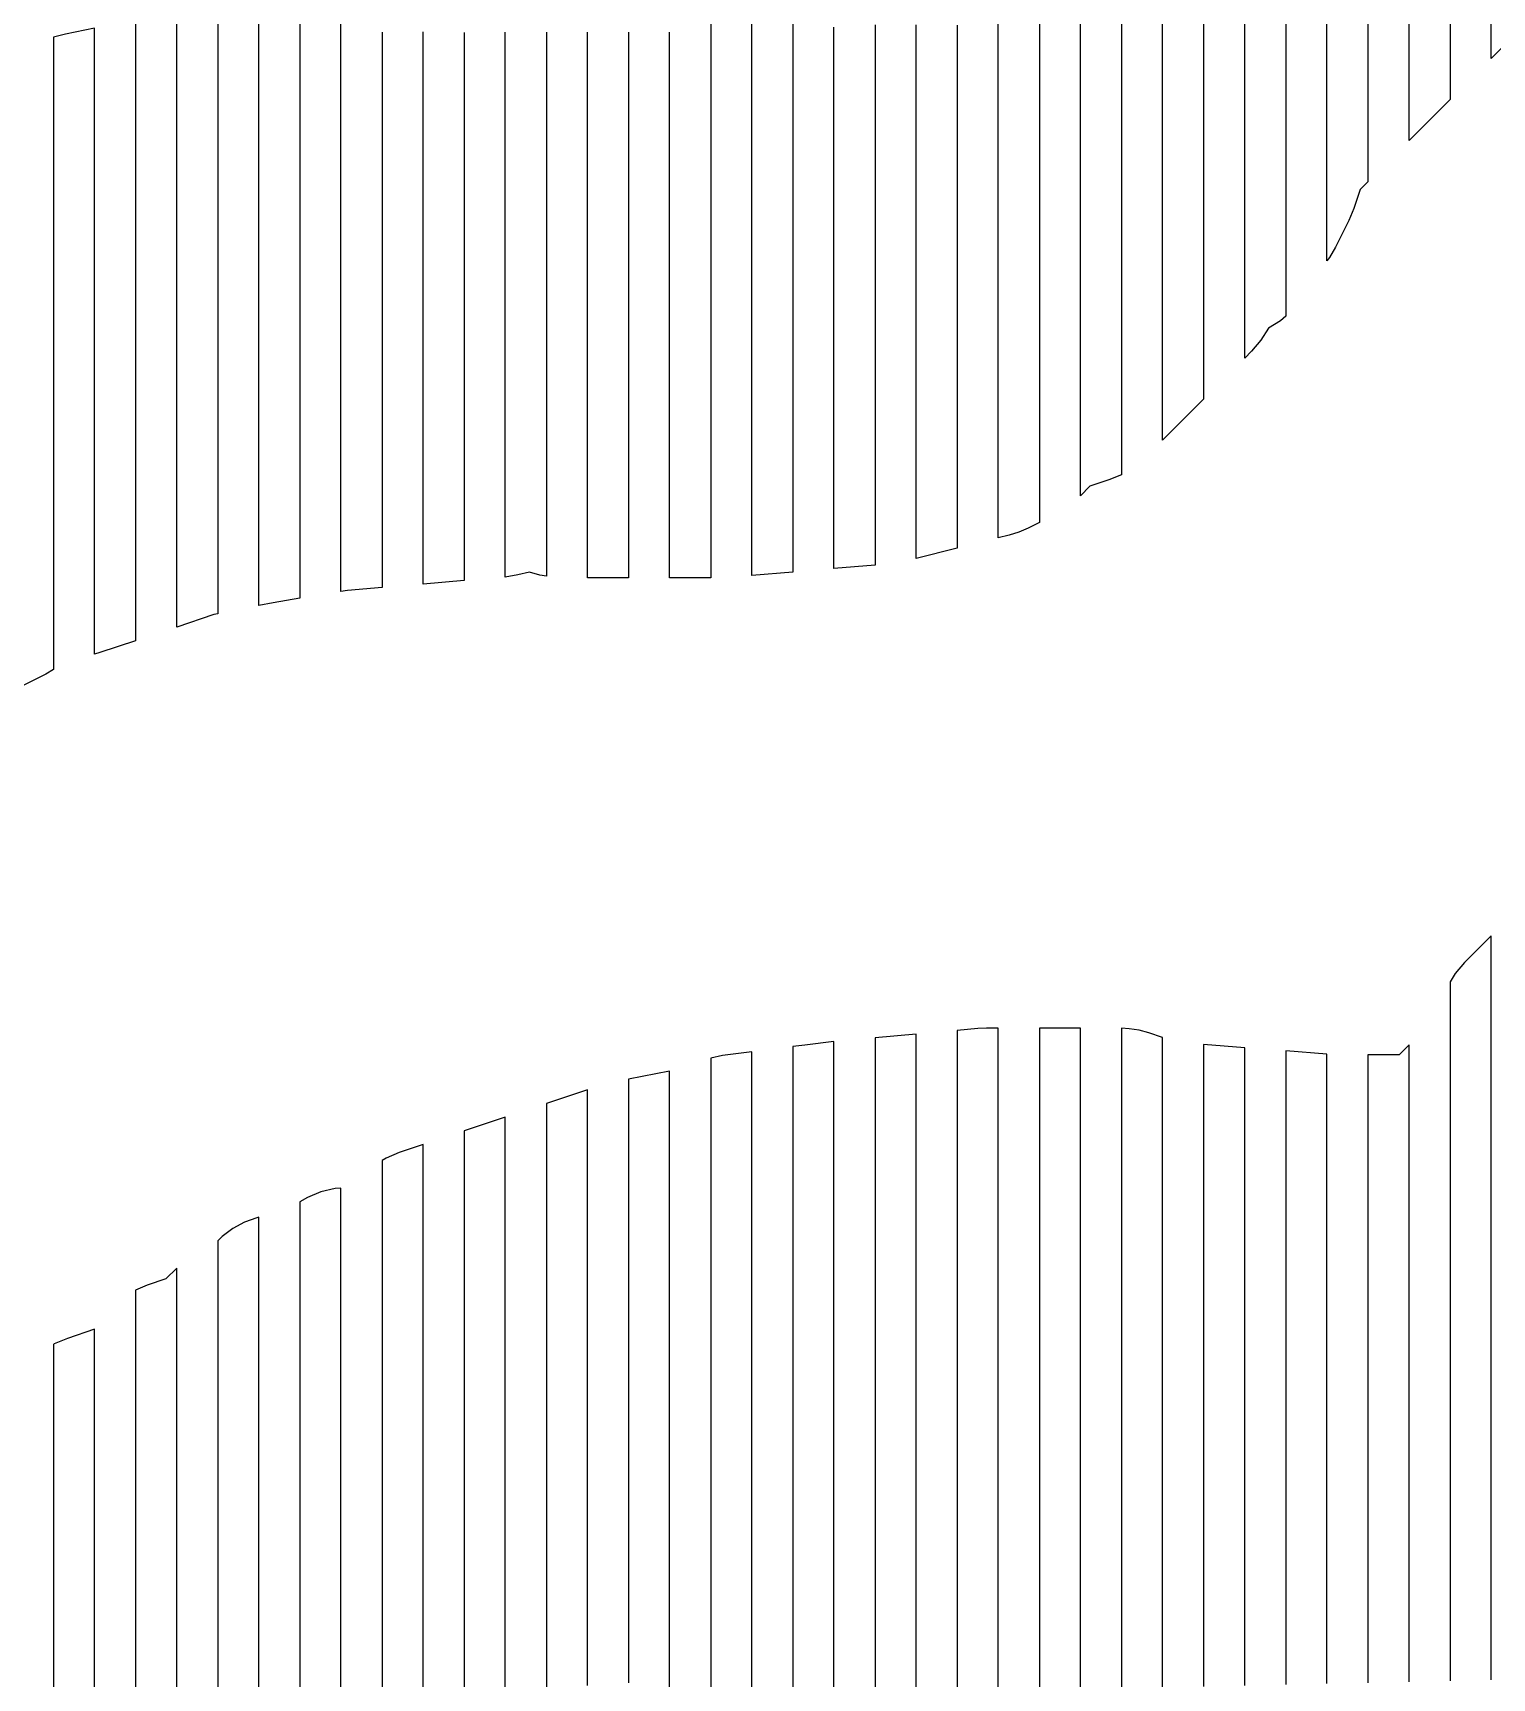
# Model space of a CAD drawing. Header units: metres. Extents: x -6 to 1890, y -8 to 898.
# Drawn here: x 147.6 to 289.7, y 363.3 to 523.5 of the extents above; entities that cross this region are included whole.
import ezdxf

# ---------------------------------------------------------------- set-up
doc = ezdxf.new("R2010")
doc.units = ezdxf.units.M
doc.layers.add('PASSADAS_COMPLETAS', color=1, linetype='CONTINUOUS')
doc.layers.add('PECAS_2D', color=3, linetype='CONTINUOUS')

msp = doc.modelspace()

# ---------------------------------------------------------------- linework, layer by layer
at = {"layer": 'PASSADAS_COMPLETAS'}
for points in [[(277.578, 563.72), (277.578, 523.34), (277.578, 522.038), (277.578, 520.735), (277.578, 519.432), (277.578, 518.13), (277.578, 516.827), (277.578, 515.525), (277.578, 509.012), (276.815, 508.249), (276.202, 506.409), (275.708, 505.217), (274.416, 502.632), (273.832, 501.63), (273.578, 501.3), (273.578, 510.37), (273.578, 511.666), (273.578, 512.962), (273.578, 514.257), (273.578, 515.553), (273.578, 516.849), (273.578, 518.145), (273.578, 519.441), (273.578, 560.906)], [(269.578, 559.035), (269.578, 513.953), (269.578, 512.665), (269.578, 511.377), (269.578, 510.089), (269.578, 508.8), (269.578, 507.512), (269.578, 506.224), (269.578, 504.936), (269.578, 503.648), (269.578, 495.92), (269.052, 495.471), (267.888, 494.749), (267.154, 493.568), (266.248, 492.511), (265.578, 491.842), (265.578, 498.309), (265.578, 499.602), (265.578, 500.896), (265.578, 502.189), (265.578, 503.483), (265.578, 504.776), (265.578, 506.07), (265.578, 507.363), (265.578, 555.221)], [(261.578, 553.677), (261.578, 503.332), (261.578, 502.041), (261.578, 500.75), (261.578, 499.46), (261.578, 498.169), (261.578, 496.878), (261.578, 495.587), (261.578, 494.296), (261.578, 487.842), (257.578, 483.842), (257.578, 490.296), (257.578, 491.587), (257.578, 492.878), (257.578, 494.169), (257.578, 495.46), (257.578, 496.75), (257.578, 498.041), (257.578, 549.677)], [(253.578, 544.836), (253.578, 493.359), (253.578, 492.072), (253.578, 490.785), (253.578, 489.498), (253.578, 488.211), (253.578, 486.924), (253.578, 480.49), (252.35, 479.972), (250.51, 479.359), (249.578, 478.427), (249.578, 483.57), (249.578, 484.856), (249.578, 486.142), (249.578, 487.427), (249.578, 488.713), (249.578, 489.999), (249.578, 540.145)], [(245.578, 535.131), (245.578, 487.439), (245.578, 486.15), (245.578, 484.861), (245.578, 483.572), (245.578, 482.283), (245.578, 480.994), (245.578, 475.838), (244.494, 475.296), (243.581, 474.9), (242.631, 474.607), (241.578, 474.343), (241.578, 478.214), (241.578, 479.504), (241.578, 480.794), (241.578, 482.084), (241.578, 483.374), (241.578, 484.664), (241.578, 485.955), (241.578, 529.82)], [(173.578, 527.37), (173.578, 522.247), (173.578, 520.966), (173.578, 518.404), (173.578, 517.124), (173.578, 515.843), (173.578, 514.562), (173.578, 513.281), (173.578, 512), (173.578, 510.72), (173.578, 478.7), (173.578, 477.42), (173.578, 476.139), (173.578, 474.858), (173.578, 473.577), (173.578, 468.454), (170.971, 468.02), (169.578, 467.741), (169.578, 471.594), (169.578, 472.879), (169.578, 474.163), (169.578, 475.448), (169.578, 476.732), (169.578, 478.016), (169.578, 479.301), (169.578, 508.843), (169.578, 510.127), (169.578, 511.411), (169.578, 512.696), (169.578, 513.98), (169.578, 515.265), (169.578, 516.549), (169.578, 517.833), (169.578, 519.118), (169.578, 520.402), (169.578, 521.687), (169.578, 526.824)], [(181.578, 523.573), (181.578, 522.286), (181.578, 519.712), (181.578, 518.424), (181.578, 517.137), (181.578, 515.85), (181.578, 514.562), (181.578, 513.275), (181.578, 511.988), (181.578, 510.701), (181.578, 481.093), (181.578, 479.806), (181.578, 478.518), (181.578, 477.231), (181.578, 475.944), (181.578, 474.656), (181.578, 469.507), (178.214, 469.227), (177.578, 469.121), (177.578, 473.008), (177.578, 474.304), (177.578, 475.6), (177.578, 476.896), (177.578, 478.192), (177.578, 479.488), (177.578, 480.784), (177.578, 510.589), (177.578, 511.885), (177.578, 513.181), (177.578, 514.477), (177.578, 515.772), (177.578, 517.068), (177.578, 518.364), (177.578, 519.66), (177.578, 520.956), (177.578, 522.252), (177.578, 527.435)], [(213.578, 526.966), (213.578, 521.829), (213.578, 520.545), (213.578, 517.976), (213.578, 516.692), (213.578, 515.408), (213.578, 514.123), (213.578, 512.839), (213.578, 511.555), (213.578, 510.27), (213.578, 480.731), (213.578, 479.447), (213.578, 478.163), (213.578, 476.879), (213.578, 475.594), (213.578, 474.31), (213.578, 470.457), (209.578, 470.457), (209.578, 474.342), (209.578, 475.637), (209.578, 476.932), (209.578, 478.227), (209.578, 479.522), (209.578, 480.817), (209.578, 511.896), (209.578, 513.191), (209.578, 514.486), (209.578, 515.781), (209.578, 517.076), (209.578, 518.371), (209.578, 519.666), (209.578, 522.255), (209.578, 523.55)], [(293.578, 525.024), (289.578, 521.012), (289.578, 527.435)], [(165.578, 526.253), (165.578, 521.095), (165.578, 519.806), (165.578, 517.227), (165.578, 515.938), (165.578, 514.648), (165.578, 513.359), (165.578, 512.07), (165.578, 510.78), (165.578, 509.491), (165.578, 477.256), (165.578, 475.967), (165.578, 474.677), (165.578, 473.388), (165.578, 472.099), (165.578, 466.941), (165.208, 466.867), (161.578, 465.657), (161.578, 470.865), (161.578, 472.167), (161.578, 473.469), (161.578, 474.771), (161.578, 476.073), (161.578, 508.622), (161.578, 509.924), (161.578, 511.226), (161.578, 512.528), (161.578, 513.83), (161.578, 515.132), (161.578, 516.434), (161.578, 519.038), (161.578, 520.34), (161.578, 525.548)], [(221.578, 526.143), (221.578, 522.296), (221.578, 521.014), (221.578, 517.167), (221.578, 515.885), (221.578, 514.603), (221.578, 513.321), (221.578, 512.039), (221.578, 510.757), (221.578, 481.267), (221.578, 479.984), (221.578, 478.702), (221.578, 477.42), (221.578, 476.138), (221.578, 471.009), (217.578, 470.676), (217.578, 475.836), (217.578, 477.126), (217.578, 478.415), (217.578, 479.705), (217.578, 480.995), (217.578, 483.575), (217.578, 510.664), (217.578, 511.954), (217.578, 513.243), (217.578, 514.533), (217.578, 515.823), (217.578, 517.113), (217.578, 518.403), (217.578, 520.983), (217.578, 522.273), (217.578, 526.143)], [(157.578, 524.748), (157.578, 519.605), (157.578, 518.32), (157.578, 515.749), (157.578, 514.463), (157.578, 513.177), (157.578, 511.892), (157.578, 510.606), (157.578, 509.32), (157.578, 508.035), (157.578, 506.749), (157.578, 475.894), (157.578, 474.609), (157.578, 473.323), (157.578, 472.037), (157.578, 470.752), (157.578, 469.466), (157.578, 464.324), (154.112, 463.168), (153.578, 463.022), (153.578, 468.207), (153.578, 469.503), (153.578, 470.799), (153.578, 472.096), (153.578, 473.392), (153.578, 474.688), (153.578, 507.096), (153.578, 508.392), (153.578, 509.689), (153.578, 510.985), (153.578, 512.281), (153.578, 513.578), (153.578, 514.874), (153.578, 517.466), (153.578, 518.763), (153.578, 523.948), (150.742, 523.381), (149.578, 523.067), (149.578, 517.938), (149.578, 516.656), (149.578, 514.091), (149.578, 512.809), (149.578, 511.527), (149.578, 510.245), (149.578, 508.962), (149.578, 507.68), (149.578, 506.398), (149.578, 505.116), (149.578, 473.06), (149.578, 471.778), (149.578, 470.495), (149.578, 469.213), (149.578, 467.931), (149.578, 466.649), (149.578, 461.52), (148.841, 461.077), (146.255, 459.784)], [(229.578, 524.266), (229.578, 522.983), (229.578, 521.701), (229.578, 520.418), (229.578, 519.135), (229.578, 517.853), (229.578, 516.57), (229.578, 515.287), (229.578, 514.005), (229.578, 512.722), (229.578, 481.937), (229.578, 480.655), (229.578, 479.372), (229.578, 478.089), (229.578, 476.807), (229.578, 475.524), (229.578, 471.676), (225.578, 471.343), (225.578, 475.199), (225.578, 476.485), (225.578, 477.771), (225.578, 479.056), (225.578, 480.342), (225.578, 481.628), (225.578, 509.911), (225.578, 511.197), (225.578, 512.483), (225.578, 513.768), (225.578, 515.054), (225.578, 516.339), (225.578, 517.625), (225.578, 522.768), (225.578, 524.053)], [(237.578, 524.235), (237.578, 485.087), (237.578, 483.783), (237.578, 482.478), (237.578, 481.173), (237.578, 479.868), (237.578, 478.563), (237.578, 473.343), (233.578, 472.343), (233.578, 477.536), (233.578, 478.835), (233.578, 480.133), (233.578, 481.431), (233.578, 482.729), (233.578, 517.782), (233.578, 519.081), (233.578, 520.379), (233.578, 521.677), (233.578, 522.975), (233.578, 524.274)], [(285.578, 524.764), (285.578, 523.472), (285.578, 517.012), (281.578, 513.012), (281.578, 519.45), (281.578, 520.738), (281.578, 522.026), (281.578, 523.313), (281.578, 524.601)], [(189.578, 523.531), (189.578, 522.23), (189.578, 519.627), (189.578, 518.326), (189.578, 517.024), (189.578, 515.723), (189.578, 514.421), (189.578, 513.12), (189.578, 511.819), (189.578, 480.585), (189.578, 479.284), (189.578, 477.982), (189.578, 476.681), (189.578, 475.379), (189.578, 474.078), (189.578, 470.174), (185.578, 469.84), (185.578, 474.96), (185.578, 476.24), (185.578, 477.52), (185.578, 478.8), (185.578, 480.08), (185.578, 481.359), (185.578, 512.077), (185.578, 513.357), (185.578, 514.636), (185.578, 515.916), (185.578, 517.196), (185.578, 518.476), (185.578, 519.756), (185.578, 522.316), (185.578, 523.596)], [(197.578, 523.56), (197.578, 522.268), (197.578, 519.684), (197.578, 518.392), (197.578, 517.1), (197.578, 515.809), (197.578, 514.517), (197.578, 513.225), (197.578, 511.933), (197.578, 482.22), (197.578, 480.929), (197.578, 479.637), (197.578, 478.345), (197.578, 477.053), (197.578, 475.761), (197.578, 474.469), (197.578, 470.594), (196.951, 470.705), (195.934, 471.011), (194.805, 470.729), (193.578, 470.526), (193.578, 474.406), (193.578, 475.699), (193.578, 476.993), (193.578, 478.286), (193.578, 479.579), (193.578, 480.873), (193.578, 482.166), (193.578, 511.914), (193.578, 513.208), (193.578, 514.501), (193.578, 515.795), (193.578, 517.088), (193.578, 518.381), (193.578, 519.675), (193.578, 522.262), (193.578, 523.555)], [(205.578, 523.55), (205.578, 522.255), (205.578, 519.666), (205.578, 518.371), (205.578, 517.076), (205.578, 515.781), (205.578, 514.486), (205.578, 513.191), (205.578, 511.896), (205.578, 480.817), (205.578, 479.522), (205.578, 478.227), (205.578, 476.932), (205.578, 475.637), (205.578, 474.342), (205.578, 470.457), (201.578, 470.457), (201.578, 474.342), (201.578, 475.637), (201.578, 476.932), (201.578, 478.227), (201.578, 479.522), (201.578, 480.817), (201.578, 511.896), (201.578, 513.191), (201.578, 514.486), (201.578, 515.781), (201.578, 517.076), (201.578, 518.371), (201.578, 519.666), (201.578, 522.255), (201.578, 523.55)], [(289.578, 363.169), (289.578, 367.048), (289.578, 368.341), (289.578, 369.635), (289.578, 370.928), (289.578, 372.221), (289.578, 373.514), (289.578, 403.257), (289.578, 404.55), (289.578, 405.843), (289.578, 407.136), (289.578, 408.43), (289.578, 409.723), (289.578, 411.016), (289.578, 412.309), (289.578, 413.602), (289.578, 414.895), (289.578, 416.189), (289.578, 417.482), (289.578, 418.775), (289.578, 420.068), (289.578, 421.361), (289.578, 422.654), (289.578, 423.948), (289.578, 425.241), (289.578, 426.534), (289.578, 427.827), (289.578, 429.12), (289.578, 435.586), (286.986, 432.995), (286.074, 431.93), (285.578, 431.127), (285.578, 422.139), (285.578, 420.855), (285.578, 419.571), (285.578, 418.287), (285.578, 417.003), (285.578, 415.719), (285.578, 414.435), (285.578, 413.151), (285.578, 411.868), (285.578, 410.584), (285.578, 406.732), (285.578, 405.448), (285.578, 404.164), (285.578, 402.88), (285.578, 401.596), (285.578, 373.349), (285.578, 372.065), (285.578, 370.782), (285.578, 369.498), (285.578, 368.214), (285.578, 366.93), (285.578, 363.078)], [(233.578, 361.896), (233.578, 365.744), (233.578, 367.027), (233.578, 368.309), (233.578, 369.592), (233.578, 370.874), (233.578, 372.157), (233.578, 373.44), (233.578, 402.94), (233.578, 404.222), (233.578, 405.505), (233.578, 406.788), (233.578, 408.07), (233.578, 409.353), (233.578, 410.635), (233.578, 411.918), (233.578, 413.201), (233.578, 414.483), (233.578, 415.766), (233.578, 417.049), (233.578, 418.331), (233.578, 419.614), (233.578, 420.896), (233.578, 426.027), (229.578, 425.663), (229.578, 420.509), (229.578, 419.221), (229.578, 417.932), (229.578, 416.644), (229.578, 415.355), (229.578, 414.067), (229.578, 412.778), (229.578, 411.489), (229.578, 410.201), (229.578, 408.912), (229.578, 407.624), (229.578, 406.335), (229.578, 405.047), (229.578, 403.758), (229.578, 402.47), (229.578, 371.545), (229.578, 370.257), (229.578, 368.968), (229.578, 367.68), (229.578, 366.391), (229.578, 361.237)], [(241.578, 362.078), (241.578, 367.241), (241.578, 368.531), (241.578, 369.822), (241.578, 371.113), (241.578, 372.403), (241.578, 373.694), (241.578, 404.67), (241.578, 405.961), (241.578, 407.252), (241.578, 408.542), (241.578, 409.833), (241.578, 411.124), (241.578, 412.414), (241.578, 413.705), (241.578, 414.996), (241.578, 416.286), (241.578, 417.577), (241.578, 418.868), (241.578, 420.158), (241.578, 421.449), (241.578, 426.612), (240.424, 426.612), (239.6, 426.574), (237.578, 426.391), (237.578, 421.238), (237.578, 419.95), (237.578, 418.662), (237.578, 417.374), (237.578, 416.086), (237.578, 414.798), (237.578, 413.51), (237.578, 412.222), (237.578, 410.934), (237.578, 409.646), (237.578, 408.358), (237.578, 407.069), (237.578, 405.781), (237.578, 404.493), (237.578, 373.58), (237.578, 372.292), (237.578, 371.003), (237.578, 369.715), (237.578, 368.427), (237.578, 367.139), (237.578, 361.987)], [(249.578, 362.26), (249.578, 367.408), (249.578, 368.695), (249.578, 369.982), (249.578, 371.269), (249.578, 372.556), (249.578, 404.732), (249.578, 406.019), (249.578, 408.593), (249.578, 409.88), (249.578, 411.167), (249.578, 412.454), (249.578, 413.741), (249.578, 415.028), (249.578, 416.315), (249.578, 417.602), (249.578, 418.889), (249.578, 420.177), (249.578, 421.464), (249.578, 426.612), (245.578, 426.612), (245.578, 421.456), (245.578, 420.167), (245.578, 418.879), (245.578, 417.59), (245.578, 416.301), (245.578, 415.012), (245.578, 413.723), (245.578, 412.434), (245.578, 411.145), (245.578, 409.857), (245.578, 408.568), (245.578, 407.279), (245.578, 405.99), (245.578, 404.701), (245.578, 373.769), (245.578, 372.48), (245.578, 371.191), (245.578, 369.902), (245.578, 368.613), (245.578, 367.324), (245.578, 362.169)], [(257.578, 362.442), (257.578, 367.605), (257.578, 368.896), (257.578, 370.187), (257.578, 371.478), (257.578, 372.769), (257.578, 405.041), (257.578, 406.331), (257.578, 407.622), (257.578, 408.913), (257.578, 410.204), (257.578, 411.495), (257.578, 412.786), (257.578, 414.077), (257.578, 415.368), (257.578, 416.659), (257.578, 417.949), (257.578, 419.24), (257.578, 420.531), (257.578, 425.695), (256.228, 426.145), (255.288, 426.403), (254.323, 426.56), (253.578, 426.599), (253.578, 421.46), (253.578, 420.175), (253.578, 418.89), (253.578, 417.605), (253.578, 416.32), (253.578, 415.035), (253.578, 413.75), (253.578, 412.465), (253.578, 411.18), (253.578, 409.895), (253.578, 408.61), (253.578, 406.04), (253.578, 404.755), (253.578, 372.63), (253.578, 371.345), (253.578, 370.06), (253.578, 368.775), (253.578, 367.491), (253.578, 362.351)], [(225.578, 360.471), (225.578, 364.361), (225.578, 365.658), (225.578, 366.954), (225.578, 368.251), (225.578, 369.547), (225.578, 370.844), (225.578, 372.14), (225.578, 403.258), (225.578, 404.555), (225.578, 405.851), (225.578, 407.148), (225.578, 408.444), (225.578, 409.741), (225.578, 411.037), (225.578, 412.334), (225.578, 413.63), (225.578, 414.927), (225.578, 416.224), (225.578, 417.52), (225.578, 418.817), (225.578, 420.113), (225.578, 425.3), (222.744, 424.957), (221.578, 424.811), (221.578, 419.584), (221.578, 418.277), (221.578, 416.971), (221.578, 415.664), (221.578, 414.357), (221.578, 413.05), (221.578, 411.743), (221.578, 410.437), (221.578, 409.13), (221.578, 407.823), (221.578, 406.516), (221.578, 405.209), (221.578, 403.903), (221.578, 402.596), (221.578, 371.233), (221.578, 369.926), (221.578, 368.619), (221.578, 367.312), (221.578, 366.005), (221.578, 364.699), (221.578, 359.471)], [(265.578, 362.623), (265.578, 366.503), (265.578, 367.797), (265.578, 369.09), (265.578, 370.383), (265.578, 371.677), (265.578, 372.97), (265.578, 404.01), (265.578, 405.304), (265.578, 406.597), (265.578, 407.89), (265.578, 409.184), (265.578, 410.477), (265.578, 411.77), (265.578, 413.064), (265.578, 414.357), (265.578, 415.65), (265.578, 416.944), (265.578, 418.237), (265.578, 419.53), (265.578, 420.824), (265.578, 424.704), (261.578, 425.011), (261.578, 421.106), (261.578, 419.805), (261.578, 418.503), (261.578, 417.202), (261.578, 415.9), (261.578, 414.598), (261.578, 413.297), (261.578, 411.995), (261.578, 410.693), (261.578, 409.392), (261.578, 408.09), (261.578, 406.788), (261.578, 405.487), (261.578, 404.185), (261.578, 372.946), (261.578, 371.644), (261.578, 370.342), (261.578, 369.041), (261.578, 367.739), (261.578, 366.437), (261.578, 362.532)], [(281.578, 362.987), (281.578, 366.863), (281.578, 368.155), (281.578, 369.447), (281.578, 370.739), (281.578, 372.031), (281.578, 373.323), (281.578, 401.746), (281.578, 403.038), (281.578, 404.33), (281.578, 405.622), (281.578, 406.914), (281.578, 408.205), (281.578, 409.497), (281.578, 410.789), (281.578, 412.081), (281.578, 414.665), (281.578, 415.957), (281.578, 417.249), (281.578, 418.541), (281.578, 419.833), (281.578, 425.001), (280.604, 424.026), (277.578, 424.026), (277.578, 418.824), (277.578, 416.223), (277.578, 414.922), (277.578, 413.621), (277.578, 412.321), (277.578, 411.02), (277.578, 409.719), (277.578, 408.419), (277.578, 407.118), (277.578, 405.817), (277.578, 404.517), (277.578, 403.216), (277.578, 373.301), (277.578, 372.001), (277.578, 370.7), (277.578, 369.399), (277.578, 368.099), (277.578, 366.798), (277.578, 362.896)], [(217.578, 358.471), (217.578, 363.635), (217.578, 364.926), (217.578, 366.217), (217.578, 367.508), (217.578, 368.799), (217.578, 402.365), (217.578, 403.656), (217.578, 404.947), (217.578, 406.238), (217.578, 407.529), (217.578, 408.82), (217.578, 410.111), (217.578, 411.402), (217.578, 412.693), (217.578, 413.984), (217.578, 415.275), (217.578, 416.566), (217.578, 417.857), (217.578, 424.311), (214.736, 423.956), (213.578, 423.694), (213.578, 418.477), (213.578, 417.172), (213.578, 415.868), (213.578, 414.564), (213.578, 413.26), (213.578, 411.955), (213.578, 410.651), (213.578, 409.347), (213.578, 408.042), (213.578, 406.738), (213.578, 405.434), (213.578, 404.13), (213.578, 402.825), (213.578, 401.521), (213.578, 400.217), (213.578, 367.61), (213.578, 366.306), (213.578, 365.002), (213.578, 363.698), (213.578, 362.393)], [(273.578, 362.805), (273.578, 366.717), (273.578, 368.021), (273.578, 369.325), (273.578, 370.629), (273.578, 371.932), (273.578, 373.236), (273.578, 403.226), (273.578, 404.53), (273.578, 405.834), (273.578, 407.138), (273.578, 408.442), (273.578, 409.745), (273.578, 411.049), (273.578, 412.353), (273.578, 413.657), (273.578, 414.961), (273.578, 416.265), (273.578, 417.569), (273.578, 418.873), (273.578, 420.177), (273.578, 424.088), (269.578, 424.396), (269.578, 419.256), (269.578, 417.971), (269.578, 416.686), (269.578, 415.401), (269.578, 414.116), (269.578, 412.831), (269.578, 411.546), (269.578, 410.261), (269.578, 408.976), (269.578, 407.691), (269.578, 406.405), (269.578, 405.12), (269.578, 403.835), (269.578, 372.995), (269.578, 371.71), (269.578, 370.424), (269.578, 369.139), (269.578, 367.854), (269.578, 366.569), (269.578, 362.714)], [(209.578, 362.393), (209.578, 363.698), (209.578, 365.003), (209.578, 366.309), (209.578, 398.939), (209.578, 400.244), (209.578, 401.549), (209.578, 402.854), (209.578, 404.16), (209.578, 405.465), (209.578, 406.77), (209.578, 408.075), (209.578, 409.38), (209.578, 410.686), (209.578, 411.991), (209.578, 413.296), (209.578, 414.601), (209.578, 415.906), (209.578, 417.212), (209.578, 422.432), (205.578, 421.632), (205.578, 416.409), (205.578, 415.104), (205.578, 413.798), (205.578, 412.492), (205.578, 411.186), (205.578, 409.881), (205.578, 408.575), (205.578, 407.269), (205.578, 405.963), (205.578, 404.658), (205.578, 403.352), (205.578, 402.046), (205.578, 400.74), (205.578, 399.435), (205.578, 398.129), (205.578, 365.485), (205.578, 364.179), (205.578, 362.874)], [(201.578, 362.625), (201.578, 396.132), (201.578, 397.421), (201.578, 398.71), (201.578, 399.998), (201.578, 401.287), (201.578, 402.576), (201.578, 403.865), (201.578, 405.153), (201.578, 406.442), (201.578, 407.731), (201.578, 409.02), (201.578, 410.308), (201.578, 411.597), (201.578, 412.886), (201.578, 414.175), (201.578, 415.463), (201.578, 420.618), (197.578, 419.285), (197.578, 414.069), (197.578, 412.766), (197.578, 411.462), (197.578, 410.158), (197.578, 408.854), (197.578, 407.55), (197.578, 406.246), (197.578, 404.942), (197.578, 403.638), (197.578, 402.334), (197.578, 401.031), (197.578, 399.727), (197.578, 398.423), (197.578, 397.119), (197.578, 395.815), (197.578, 361.914)], [(193.578, 359.426), (193.578, 394.542), (193.578, 395.842), (193.578, 397.143), (193.578, 398.443), (193.578, 399.744), (193.578, 401.044), (193.578, 402.345), (193.578, 403.645), (193.578, 404.946), (193.578, 406.247), (193.578, 407.547), (193.578, 408.848), (193.578, 410.148), (193.578, 411.449), (193.578, 412.749), (193.578, 417.952), (189.578, 416.618), (189.578, 411.485), (189.578, 410.202), (189.578, 408.919), (189.578, 407.636), (189.578, 406.352), (189.578, 405.069), (189.578, 403.786), (189.578, 402.503), (189.578, 401.22), (189.578, 399.936), (189.578, 398.653), (189.578, 397.37), (189.578, 396.087), (189.578, 394.803), (189.578, 393.52), (189.578, 392.237), (189.578, 357.59)], [(185.578, 354.89), (185.578, 389.585), (185.578, 390.87), (185.578, 392.155), (185.578, 393.44), (185.578, 394.725), (185.578, 396.01), (185.578, 397.295), (185.578, 398.58), (185.578, 399.865), (185.578, 401.15), (185.578, 402.435), (185.578, 403.72), (185.578, 405.005), (185.578, 406.29), (185.578, 407.575), (185.578, 408.86), (185.578, 410.145), (185.578, 415.285), (183.257, 414.511), (181.965, 413.967), (181.578, 413.728), (181.578, 408.54), (181.578, 407.243), (181.578, 405.947), (181.578, 404.65), (181.578, 403.353), (181.578, 402.056), (181.578, 400.759), (181.578, 399.462), (181.578, 398.166), (181.578, 396.869), (181.578, 395.572), (181.578, 394.275), (181.578, 392.978), (181.578, 391.681), (181.578, 390.385), (181.578, 389.088), (181.578, 352.776)], [(177.578, 348.173), (177.578, 386.662), (177.578, 387.945), (177.578, 389.228), (177.578, 390.511), (177.578, 391.794), (177.578, 393.077), (177.578, 394.36), (177.578, 396.926), (177.578, 398.209), (177.578, 399.492), (177.578, 400.775), (177.578, 402.058), (177.578, 403.341), (177.578, 404.624), (177.578, 405.907), (177.578, 411.039), (176.995, 410.994), (175.618, 410.672), (174.301, 410.136), (173.578, 409.7), (173.578, 404.561), (173.578, 403.276), (173.578, 401.991), (173.578, 400.706), (173.578, 399.421), (173.578, 398.136), (173.578, 396.852), (173.578, 395.567), (173.578, 394.282), (173.578, 391.712), (173.578, 390.427), (173.578, 389.143), (173.578, 387.858), (173.578, 386.573), (173.578, 385.288), (173.578, 345.458)], [(169.578, 341.69), (169.578, 382.116), (169.578, 383.42), (169.578, 384.725), (169.578, 386.029), (169.578, 387.333), (169.578, 388.637), (169.578, 389.941), (169.578, 392.549), (169.578, 393.853), (169.578, 395.157), (169.578, 396.461), (169.578, 397.765), (169.578, 399.07), (169.578, 400.374), (169.578, 401.678), (169.578, 408.198), (169.397, 408.16), (168.176, 407.711), (167.032, 407.093), (165.997, 406.327), (165.578, 405.915), (165.578, 400.703), (165.578, 399.4), (165.578, 398.097), (165.578, 396.794), (165.578, 395.491), (165.578, 394.188), (165.578, 392.885), (165.578, 391.582), (165.578, 390.279), (165.578, 388.977), (165.578, 387.674), (165.578, 386.371), (165.578, 385.068), (165.578, 383.765), (165.578, 382.462), (165.578, 381.159), (165.578, 379.856), (165.578, 378.553), (165.578, 335.556)], [(161.578, 330.945), (161.578, 376.129), (161.578, 377.42), (161.578, 378.711), (161.578, 380.002), (161.578, 381.293), (161.578, 382.584), (161.578, 383.875), (161.578, 385.166), (161.578, 386.457), (161.578, 387.748), (161.578, 389.039), (161.578, 390.33), (161.578, 391.621), (161.578, 392.912), (161.578, 394.202), (161.578, 395.493), (161.578, 396.784), (161.578, 398.075), (161.578, 403.239), (160.537, 402.198), (158.697, 401.585), (157.578, 401.117), (157.578, 395.922), (157.578, 394.623), (157.578, 393.324), (157.578, 392.025), (157.578, 390.726), (157.578, 389.427), (157.578, 388.128), (157.578, 386.829), (157.578, 385.53), (157.578, 384.231), (157.578, 382.933), (157.578, 381.634), (157.578, 380.335), (157.578, 379.036), (157.578, 377.737), (157.578, 376.438), (157.578, 375.139), (157.578, 373.84), (157.578, 323.183)], [(153.578, 315.521), (153.578, 370.037), (153.578, 371.335), (153.578, 372.633), (153.578, 373.931), (153.578, 375.229), (153.578, 376.527), (153.578, 377.825), (153.578, 379.123), (153.578, 380.421), (153.578, 381.719), (153.578, 383.017), (153.578, 384.315), (153.578, 385.613), (153.578, 386.911), (153.578, 388.209), (153.578, 389.507), (153.578, 390.805), (153.578, 392.103), (153.578, 397.295), (150.942, 396.415), (149.649, 395.87), (149.578, 395.826), (149.578, 389.326), (149.578, 388.026), (149.578, 386.726), (149.578, 385.426), (149.578, 384.126), (149.578, 382.826), (149.578, 381.526), (149.578, 380.226), (149.578, 378.926), (149.578, 377.627), (149.578, 376.327), (149.578, 375.027), (149.578, 373.727), (149.578, 372.427), (149.578, 371.127), (149.578, 369.827), (149.578, 368.527), (149.578, 367.227), (149.578, 365.927), (149.578, 308.729)]]:
    msp.add_lwpolyline(points, dxfattribs=at)
at = {"layer": 'PECAS_2D'}
for points in [[(277.578, 563.72), (277.578, 523.34), (277.578, 522.038), (277.578, 520.735), (277.578, 519.432), (277.578, 518.13), (277.578, 516.827), (277.578, 515.525), (277.578, 509.012), (276.815, 508.249), (276.202, 506.409), (275.708, 505.217), (274.416, 502.632), (273.832, 501.63), (273.578, 501.3), (273.578, 510.37), (273.578, 511.666), (273.578, 512.962), (273.578, 514.257), (273.578, 515.553), (273.578, 516.849), (273.578, 518.145), (273.578, 519.441), (273.578, 560.906)], [(269.578, 559.035), (269.578, 513.953), (269.578, 512.665), (269.578, 511.377), (269.578, 510.089), (269.578, 508.8), (269.578, 507.512), (269.578, 506.224), (269.578, 504.936), (269.578, 503.648), (269.578, 495.92), (269.052, 495.471), (267.888, 494.749), (267.154, 493.568), (266.248, 492.511), (265.578, 491.842), (265.578, 498.309), (265.578, 499.602), (265.578, 500.896), (265.578, 502.189), (265.578, 503.483), (265.578, 504.776), (265.578, 506.07), (265.578, 507.363), (265.578, 555.221)], [(261.578, 553.677), (261.578, 503.332), (261.578, 502.041), (261.578, 500.75), (261.578, 499.46), (261.578, 498.169), (261.578, 496.878), (261.578, 495.587), (261.578, 494.296), (261.578, 487.842), (257.578, 483.842), (257.578, 490.296), (257.578, 491.587), (257.578, 492.878), (257.578, 494.169), (257.578, 495.46), (257.578, 496.75), (257.578, 498.041), (257.578, 549.677)], [(253.578, 544.836), (253.578, 493.359), (253.578, 492.072), (253.578, 490.785), (253.578, 489.498), (253.578, 488.211), (253.578, 486.924), (253.578, 480.49), (252.35, 479.972), (250.51, 479.359), (249.578, 478.427), (249.578, 483.57), (249.578, 484.856), (249.578, 486.142), (249.578, 487.427), (249.578, 488.713), (249.578, 489.999), (249.578, 540.145)], [(245.578, 535.131), (245.578, 487.439), (245.578, 486.15), (245.578, 484.861), (245.578, 483.572), (245.578, 482.283), (245.578, 480.994), (245.578, 475.838), (244.494, 475.296), (243.581, 474.9), (242.631, 474.607), (241.578, 474.343), (241.578, 478.214), (241.578, 479.504), (241.578, 480.794), (241.578, 482.084), (241.578, 483.374), (241.578, 484.664), (241.578, 485.955), (241.578, 529.82)], [(173.578, 527.37), (173.578, 522.247), (173.578, 520.966), (173.578, 518.404), (173.578, 517.124), (173.578, 515.843), (173.578, 514.562), (173.578, 513.281), (173.578, 512), (173.578, 510.72), (173.578, 478.7), (173.578, 477.42), (173.578, 476.139), (173.578, 474.858), (173.578, 473.577), (173.578, 468.454), (170.971, 468.02), (169.578, 467.741), (169.578, 471.594), (169.578, 472.879), (169.578, 474.163), (169.578, 475.448), (169.578, 476.732), (169.578, 478.016), (169.578, 479.301), (169.578, 508.843), (169.578, 510.127), (169.578, 511.411), (169.578, 512.696), (169.578, 513.98), (169.578, 515.265), (169.578, 516.549), (169.578, 517.833), (169.578, 519.118), (169.578, 520.402), (169.578, 521.687), (169.578, 526.824)], [(181.578, 523.573), (181.578, 522.286), (181.578, 519.712), (181.578, 518.424), (181.578, 517.137), (181.578, 515.85), (181.578, 514.562), (181.578, 513.275), (181.578, 511.988), (181.578, 510.701), (181.578, 481.093), (181.578, 479.806), (181.578, 478.518), (181.578, 477.231), (181.578, 475.944), (181.578, 474.656), (181.578, 469.507), (178.214, 469.227), (177.578, 469.121), (177.578, 473.008), (177.578, 474.304), (177.578, 475.6), (177.578, 476.896), (177.578, 478.192), (177.578, 479.488), (177.578, 480.784), (177.578, 510.589), (177.578, 511.885), (177.578, 513.181), (177.578, 514.477), (177.578, 515.772), (177.578, 517.068), (177.578, 518.364), (177.578, 519.66), (177.578, 520.956), (177.578, 522.252), (177.578, 527.435)], [(213.578, 526.966), (213.578, 521.829), (213.578, 520.545), (213.578, 517.976), (213.578, 516.692), (213.578, 515.408), (213.578, 514.123), (213.578, 512.839), (213.578, 511.555), (213.578, 510.27), (213.578, 480.731), (213.578, 479.447), (213.578, 478.163), (213.578, 476.879), (213.578, 475.594), (213.578, 474.31), (213.578, 470.457), (209.578, 470.457), (209.578, 474.342), (209.578, 475.637), (209.578, 476.932), (209.578, 478.227), (209.578, 479.522), (209.578, 480.817), (209.578, 511.896), (209.578, 513.191), (209.578, 514.486), (209.578, 515.781), (209.578, 517.076), (209.578, 518.371), (209.578, 519.666), (209.578, 522.255), (209.578, 523.55)], [(293.578, 525.024), (289.578, 521.012), (289.578, 527.435)], [(165.578, 526.253), (165.578, 521.095), (165.578, 519.806), (165.578, 517.227), (165.578, 515.938), (165.578, 514.648), (165.578, 513.359), (165.578, 512.07), (165.578, 510.78), (165.578, 509.491), (165.578, 477.256), (165.578, 475.967), (165.578, 474.677), (165.578, 473.388), (165.578, 472.099), (165.578, 466.941), (165.208, 466.867), (161.578, 465.657), (161.578, 470.865), (161.578, 472.167), (161.578, 473.469), (161.578, 474.771), (161.578, 476.073), (161.578, 508.622), (161.578, 509.924), (161.578, 511.226), (161.578, 512.528), (161.578, 513.83), (161.578, 515.132), (161.578, 516.434), (161.578, 519.038), (161.578, 520.34), (161.578, 525.548)], [(221.578, 526.143), (221.578, 522.296), (221.578, 521.014), (221.578, 517.167), (221.578, 515.885), (221.578, 514.603), (221.578, 513.321), (221.578, 512.039), (221.578, 510.757), (221.578, 481.267), (221.578, 479.984), (221.578, 478.702), (221.578, 477.42), (221.578, 476.138), (221.578, 471.009), (217.578, 470.676), (217.578, 475.836), (217.578, 477.126), (217.578, 478.415), (217.578, 479.705), (217.578, 480.995), (217.578, 483.575), (217.578, 510.664), (217.578, 511.954), (217.578, 513.243), (217.578, 514.533), (217.578, 515.823), (217.578, 517.113), (217.578, 518.403), (217.578, 520.983), (217.578, 522.273), (217.578, 526.143)], [(157.578, 524.748), (157.578, 519.605), (157.578, 518.32), (157.578, 515.749), (157.578, 514.463), (157.578, 513.177), (157.578, 511.892), (157.578, 510.606), (157.578, 509.32), (157.578, 508.035), (157.578, 506.749), (157.578, 475.894), (157.578, 474.609), (157.578, 473.323), (157.578, 472.037), (157.578, 470.752), (157.578, 469.466), (157.578, 464.324), (154.112, 463.168), (153.578, 463.022), (153.578, 468.207), (153.578, 469.503), (153.578, 470.799), (153.578, 472.096), (153.578, 473.392), (153.578, 474.688), (153.578, 507.096), (153.578, 508.392), (153.578, 509.689), (153.578, 510.985), (153.578, 512.281), (153.578, 513.578), (153.578, 514.874), (153.578, 517.466), (153.578, 518.763), (153.578, 523.948), (150.742, 523.381), (149.578, 523.067), (149.578, 517.938), (149.578, 516.656), (149.578, 514.091), (149.578, 512.809), (149.578, 511.527), (149.578, 510.245), (149.578, 508.962), (149.578, 507.68), (149.578, 506.398), (149.578, 505.116), (149.578, 473.06), (149.578, 471.778), (149.578, 470.495), (149.578, 469.213), (149.578, 467.931), (149.578, 466.649), (149.578, 461.52), (148.841, 461.077), (146.255, 459.784)], [(229.578, 524.266), (229.578, 522.983), (229.578, 521.701), (229.578, 520.418), (229.578, 519.135), (229.578, 517.853), (229.578, 516.57), (229.578, 515.287), (229.578, 514.005), (229.578, 512.722), (229.578, 481.937), (229.578, 480.655), (229.578, 479.372), (229.578, 478.089), (229.578, 476.807), (229.578, 475.524), (229.578, 471.676), (225.578, 471.343), (225.578, 475.199), (225.578, 476.485), (225.578, 477.771), (225.578, 479.056), (225.578, 480.342), (225.578, 481.628), (225.578, 509.911), (225.578, 511.197), (225.578, 512.483), (225.578, 513.768), (225.578, 515.054), (225.578, 516.339), (225.578, 517.625), (225.578, 522.768), (225.578, 524.053)], [(237.578, 524.235), (237.578, 485.087), (237.578, 483.783), (237.578, 482.478), (237.578, 481.173), (237.578, 479.868), (237.578, 478.563), (237.578, 473.343), (233.578, 472.343), (233.578, 477.536), (233.578, 478.835), (233.578, 480.133), (233.578, 481.431), (233.578, 482.729), (233.578, 517.782), (233.578, 519.081), (233.578, 520.379), (233.578, 521.677), (233.578, 522.975), (233.578, 524.274)], [(285.578, 524.764), (285.578, 523.472), (285.578, 517.012), (281.578, 513.012), (281.578, 519.45), (281.578, 520.738), (281.578, 522.026), (281.578, 523.313), (281.578, 524.601)], [(189.578, 523.531), (189.578, 522.23), (189.578, 519.627), (189.578, 518.326), (189.578, 517.024), (189.578, 515.723), (189.578, 514.421), (189.578, 513.12), (189.578, 511.819), (189.578, 480.585), (189.578, 479.284), (189.578, 477.982), (189.578, 476.681), (189.578, 475.379), (189.578, 474.078), (189.578, 470.174), (185.578, 469.84), (185.578, 474.96), (185.578, 476.24), (185.578, 477.52), (185.578, 478.8), (185.578, 480.08), (185.578, 481.359), (185.578, 512.077), (185.578, 513.357), (185.578, 514.636), (185.578, 515.916), (185.578, 517.196), (185.578, 518.476), (185.578, 519.756), (185.578, 522.316), (185.578, 523.596)], [(197.578, 523.56), (197.578, 522.268), (197.578, 519.684), (197.578, 518.392), (197.578, 517.1), (197.578, 515.809), (197.578, 514.517), (197.578, 513.225), (197.578, 511.933), (197.578, 482.22), (197.578, 480.929), (197.578, 479.637), (197.578, 478.345), (197.578, 477.053), (197.578, 475.761), (197.578, 474.469), (197.578, 470.594), (196.951, 470.705), (195.934, 471.011), (194.805, 470.729), (193.578, 470.526), (193.578, 474.406), (193.578, 475.699), (193.578, 476.993), (193.578, 478.286), (193.578, 479.579), (193.578, 480.873), (193.578, 482.166), (193.578, 511.914), (193.578, 513.208), (193.578, 514.501), (193.578, 515.795), (193.578, 517.088), (193.578, 518.381), (193.578, 519.675), (193.578, 522.262), (193.578, 523.555)], [(205.578, 523.55), (205.578, 522.255), (205.578, 519.666), (205.578, 518.371), (205.578, 517.076), (205.578, 515.781), (205.578, 514.486), (205.578, 513.191), (205.578, 511.896), (205.578, 480.817), (205.578, 479.522), (205.578, 478.227), (205.578, 476.932), (205.578, 475.637), (205.578, 474.342), (205.578, 470.457), (201.578, 470.457), (201.578, 474.342), (201.578, 475.637), (201.578, 476.932), (201.578, 478.227), (201.578, 479.522), (201.578, 480.817), (201.578, 511.896), (201.578, 513.191), (201.578, 514.486), (201.578, 515.781), (201.578, 517.076), (201.578, 518.371), (201.578, 519.666), (201.578, 522.255), (201.578, 523.55)], [(289.578, 363.169), (289.578, 367.048), (289.578, 368.341), (289.578, 369.635), (289.578, 370.928), (289.578, 372.221), (289.578, 373.514), (289.578, 403.257), (289.578, 404.55), (289.578, 405.843), (289.578, 407.136), (289.578, 408.43), (289.578, 409.723), (289.578, 411.016), (289.578, 412.309), (289.578, 413.602), (289.578, 414.895), (289.578, 416.189), (289.578, 417.482), (289.578, 418.775), (289.578, 420.068), (289.578, 421.361), (289.578, 422.654), (289.578, 423.948), (289.578, 425.241), (289.578, 426.534), (289.578, 427.827), (289.578, 429.12), (289.578, 435.586), (286.986, 432.995), (286.074, 431.93), (285.578, 431.127), (285.578, 422.139), (285.578, 420.855), (285.578, 419.571), (285.578, 418.287), (285.578, 417.003), (285.578, 415.719), (285.578, 414.435), (285.578, 413.151), (285.578, 411.868), (285.578, 410.584), (285.578, 406.732), (285.578, 405.448), (285.578, 404.164), (285.578, 402.88), (285.578, 401.596), (285.578, 373.349), (285.578, 372.065), (285.578, 370.782), (285.578, 369.498), (285.578, 368.214), (285.578, 366.93), (285.578, 363.078)], [(233.578, 361.896), (233.578, 365.744), (233.578, 367.027), (233.578, 368.309), (233.578, 369.592), (233.578, 370.874), (233.578, 372.157), (233.578, 373.44), (233.578, 402.94), (233.578, 404.222), (233.578, 405.505), (233.578, 406.788), (233.578, 408.07), (233.578, 409.353), (233.578, 410.635), (233.578, 411.918), (233.578, 413.201), (233.578, 414.483), (233.578, 415.766), (233.578, 417.049), (233.578, 418.331), (233.578, 419.614), (233.578, 420.896), (233.578, 426.027), (229.578, 425.663), (229.578, 420.509), (229.578, 419.221), (229.578, 417.932), (229.578, 416.644), (229.578, 415.355), (229.578, 414.067), (229.578, 412.778), (229.578, 411.489), (229.578, 410.201), (229.578, 408.912), (229.578, 407.624), (229.578, 406.335), (229.578, 405.047), (229.578, 403.758), (229.578, 402.47), (229.578, 371.545), (229.578, 370.257), (229.578, 368.968), (229.578, 367.68), (229.578, 366.391), (229.578, 361.237)], [(241.578, 362.078), (241.578, 367.241), (241.578, 368.531), (241.578, 369.822), (241.578, 371.113), (241.578, 372.403), (241.578, 373.694), (241.578, 404.67), (241.578, 405.961), (241.578, 407.252), (241.578, 408.542), (241.578, 409.833), (241.578, 411.124), (241.578, 412.414), (241.578, 413.705), (241.578, 414.996), (241.578, 416.286), (241.578, 417.577), (241.578, 418.868), (241.578, 420.158), (241.578, 421.449), (241.578, 426.612), (240.424, 426.612), (239.6, 426.574), (237.578, 426.391), (237.578, 421.238), (237.578, 419.95), (237.578, 418.662), (237.578, 417.374), (237.578, 416.086), (237.578, 414.798), (237.578, 413.51), (237.578, 412.222), (237.578, 410.934), (237.578, 409.646), (237.578, 408.358), (237.578, 407.069), (237.578, 405.781), (237.578, 404.493), (237.578, 373.58), (237.578, 372.292), (237.578, 371.003), (237.578, 369.715), (237.578, 368.427), (237.578, 367.139), (237.578, 361.987)], [(249.578, 362.26), (249.578, 367.408), (249.578, 368.695), (249.578, 369.982), (249.578, 371.269), (249.578, 372.556), (249.578, 404.732), (249.578, 406.019), (249.578, 408.593), (249.578, 409.88), (249.578, 411.167), (249.578, 412.454), (249.578, 413.741), (249.578, 415.028), (249.578, 416.315), (249.578, 417.602), (249.578, 418.889), (249.578, 420.177), (249.578, 421.464), (249.578, 426.612), (245.578, 426.612), (245.578, 421.456), (245.578, 420.167), (245.578, 418.879), (245.578, 417.59), (245.578, 416.301), (245.578, 415.012), (245.578, 413.723), (245.578, 412.434), (245.578, 411.145), (245.578, 409.857), (245.578, 408.568), (245.578, 407.279), (245.578, 405.99), (245.578, 404.701), (245.578, 373.769), (245.578, 372.48), (245.578, 371.191), (245.578, 369.902), (245.578, 368.613), (245.578, 367.324), (245.578, 362.169)], [(257.578, 362.442), (257.578, 367.605), (257.578, 368.896), (257.578, 370.187), (257.578, 371.478), (257.578, 372.769), (257.578, 405.041), (257.578, 406.331), (257.578, 407.622), (257.578, 408.913), (257.578, 410.204), (257.578, 411.495), (257.578, 412.786), (257.578, 414.077), (257.578, 415.368), (257.578, 416.659), (257.578, 417.949), (257.578, 419.24), (257.578, 420.531), (257.578, 425.695), (256.228, 426.145), (255.288, 426.403), (254.323, 426.56), (253.578, 426.599), (253.578, 421.46), (253.578, 420.175), (253.578, 418.89), (253.578, 417.605), (253.578, 416.32), (253.578, 415.035), (253.578, 413.75), (253.578, 412.465), (253.578, 411.18), (253.578, 409.895), (253.578, 408.61), (253.578, 406.04), (253.578, 404.755), (253.578, 372.63), (253.578, 371.345), (253.578, 370.06), (253.578, 368.775), (253.578, 367.491), (253.578, 362.351)], [(225.578, 360.471), (225.578, 364.361), (225.578, 365.658), (225.578, 366.954), (225.578, 368.251), (225.578, 369.547), (225.578, 370.844), (225.578, 372.14), (225.578, 403.258), (225.578, 404.555), (225.578, 405.851), (225.578, 407.148), (225.578, 408.444), (225.578, 409.741), (225.578, 411.037), (225.578, 412.334), (225.578, 413.63), (225.578, 414.927), (225.578, 416.224), (225.578, 417.52), (225.578, 418.817), (225.578, 420.113), (225.578, 425.3), (222.744, 424.957), (221.578, 424.811), (221.578, 419.584), (221.578, 418.277), (221.578, 416.971), (221.578, 415.664), (221.578, 414.357), (221.578, 413.05), (221.578, 411.743), (221.578, 410.437), (221.578, 409.13), (221.578, 407.823), (221.578, 406.516), (221.578, 405.209), (221.578, 403.903), (221.578, 402.596), (221.578, 371.233), (221.578, 369.926), (221.578, 368.619), (221.578, 367.312), (221.578, 366.005), (221.578, 364.699), (221.578, 359.471)], [(265.578, 362.623), (265.578, 366.503), (265.578, 367.797), (265.578, 369.09), (265.578, 370.383), (265.578, 371.677), (265.578, 372.97), (265.578, 404.01), (265.578, 405.304), (265.578, 406.597), (265.578, 407.89), (265.578, 409.184), (265.578, 410.477), (265.578, 411.77), (265.578, 413.064), (265.578, 414.357), (265.578, 415.65), (265.578, 416.944), (265.578, 418.237), (265.578, 419.53), (265.578, 420.824), (265.578, 424.704), (261.578, 425.011), (261.578, 421.106), (261.578, 419.805), (261.578, 418.503), (261.578, 417.202), (261.578, 415.9), (261.578, 414.598), (261.578, 413.297), (261.578, 411.995), (261.578, 410.693), (261.578, 409.392), (261.578, 408.09), (261.578, 406.788), (261.578, 405.487), (261.578, 404.185), (261.578, 372.946), (261.578, 371.644), (261.578, 370.342), (261.578, 369.041), (261.578, 367.739), (261.578, 366.437), (261.578, 362.532)], [(281.578, 362.987), (281.578, 366.863), (281.578, 368.155), (281.578, 369.447), (281.578, 370.739), (281.578, 372.031), (281.578, 373.323), (281.578, 401.746), (281.578, 403.038), (281.578, 404.33), (281.578, 405.622), (281.578, 406.914), (281.578, 408.205), (281.578, 409.497), (281.578, 410.789), (281.578, 412.081), (281.578, 414.665), (281.578, 415.957), (281.578, 417.249), (281.578, 418.541), (281.578, 419.833), (281.578, 425.001), (280.604, 424.026), (277.578, 424.026), (277.578, 418.824), (277.578, 416.223), (277.578, 414.922), (277.578, 413.621), (277.578, 412.321), (277.578, 411.02), (277.578, 409.719), (277.578, 408.419), (277.578, 407.118), (277.578, 405.817), (277.578, 404.517), (277.578, 403.216), (277.578, 373.301), (277.578, 372.001), (277.578, 370.7), (277.578, 369.399), (277.578, 368.099), (277.578, 366.798), (277.578, 362.896)], [(217.578, 358.471), (217.578, 363.635), (217.578, 364.926), (217.578, 366.217), (217.578, 367.508), (217.578, 368.799), (217.578, 402.365), (217.578, 403.656), (217.578, 404.947), (217.578, 406.238), (217.578, 407.529), (217.578, 408.82), (217.578, 410.111), (217.578, 411.402), (217.578, 412.693), (217.578, 413.984), (217.578, 415.275), (217.578, 416.566), (217.578, 417.857), (217.578, 424.311), (214.736, 423.956), (213.578, 423.694), (213.578, 418.477), (213.578, 417.172), (213.578, 415.868), (213.578, 414.564), (213.578, 413.26), (213.578, 411.955), (213.578, 410.651), (213.578, 409.347), (213.578, 408.042), (213.578, 406.738), (213.578, 405.434), (213.578, 404.13), (213.578, 402.825), (213.578, 401.521), (213.578, 400.217), (213.578, 367.61), (213.578, 366.306), (213.578, 365.002), (213.578, 363.698), (213.578, 362.393)], [(273.578, 362.805), (273.578, 366.717), (273.578, 368.021), (273.578, 369.325), (273.578, 370.629), (273.578, 371.932), (273.578, 373.236), (273.578, 403.226), (273.578, 404.53), (273.578, 405.834), (273.578, 407.138), (273.578, 408.442), (273.578, 409.745), (273.578, 411.049), (273.578, 412.353), (273.578, 413.657), (273.578, 414.961), (273.578, 416.265), (273.578, 417.569), (273.578, 418.873), (273.578, 420.177), (273.578, 424.088), (269.578, 424.396), (269.578, 419.256), (269.578, 417.971), (269.578, 416.686), (269.578, 415.401), (269.578, 414.116), (269.578, 412.831), (269.578, 411.546), (269.578, 410.261), (269.578, 408.976), (269.578, 407.691), (269.578, 406.405), (269.578, 405.12), (269.578, 403.835), (269.578, 372.995), (269.578, 371.71), (269.578, 370.424), (269.578, 369.139), (269.578, 367.854), (269.578, 366.569), (269.578, 362.714)], [(209.578, 362.393), (209.578, 363.698), (209.578, 365.003), (209.578, 366.309), (209.578, 398.939), (209.578, 400.244), (209.578, 401.549), (209.578, 402.854), (209.578, 404.16), (209.578, 405.465), (209.578, 406.77), (209.578, 408.075), (209.578, 409.38), (209.578, 410.686), (209.578, 411.991), (209.578, 413.296), (209.578, 414.601), (209.578, 415.906), (209.578, 417.212), (209.578, 422.432), (205.578, 421.632), (205.578, 416.409), (205.578, 415.104), (205.578, 413.798), (205.578, 412.492), (205.578, 411.186), (205.578, 409.881), (205.578, 408.575), (205.578, 407.269), (205.578, 405.963), (205.578, 404.658), (205.578, 403.352), (205.578, 402.046), (205.578, 400.74), (205.578, 399.435), (205.578, 398.129), (205.578, 365.485), (205.578, 364.179), (205.578, 362.874)], [(201.578, 362.625), (201.578, 396.132), (201.578, 397.421), (201.578, 398.71), (201.578, 399.998), (201.578, 401.287), (201.578, 402.576), (201.578, 403.865), (201.578, 405.153), (201.578, 406.442), (201.578, 407.731), (201.578, 409.02), (201.578, 410.308), (201.578, 411.597), (201.578, 412.886), (201.578, 414.175), (201.578, 415.463), (201.578, 420.618), (197.578, 419.285), (197.578, 414.069), (197.578, 412.766), (197.578, 411.462), (197.578, 410.158), (197.578, 408.854), (197.578, 407.55), (197.578, 406.246), (197.578, 404.942), (197.578, 403.638), (197.578, 402.334), (197.578, 401.031), (197.578, 399.727), (197.578, 398.423), (197.578, 397.119), (197.578, 395.815), (197.578, 361.914)], [(193.578, 359.426), (193.578, 394.542), (193.578, 395.842), (193.578, 397.143), (193.578, 398.443), (193.578, 399.744), (193.578, 401.044), (193.578, 402.345), (193.578, 403.645), (193.578, 404.946), (193.578, 406.247), (193.578, 407.547), (193.578, 408.848), (193.578, 410.148), (193.578, 411.449), (193.578, 412.749), (193.578, 417.952), (189.578, 416.618), (189.578, 411.485), (189.578, 410.202), (189.578, 408.919), (189.578, 407.636), (189.578, 406.352), (189.578, 405.069), (189.578, 403.786), (189.578, 402.503), (189.578, 401.22), (189.578, 399.936), (189.578, 398.653), (189.578, 397.37), (189.578, 396.087), (189.578, 394.803), (189.578, 393.52), (189.578, 392.237), (189.578, 357.59)], [(185.578, 354.89), (185.578, 389.585), (185.578, 390.87), (185.578, 392.155), (185.578, 393.44), (185.578, 394.725), (185.578, 396.01), (185.578, 397.295), (185.578, 398.58), (185.578, 399.865), (185.578, 401.15), (185.578, 402.435), (185.578, 403.72), (185.578, 405.005), (185.578, 406.29), (185.578, 407.575), (185.578, 408.86), (185.578, 410.145), (185.578, 415.285), (183.257, 414.511), (181.965, 413.967), (181.578, 413.728), (181.578, 408.54), (181.578, 407.243), (181.578, 405.947), (181.578, 404.65), (181.578, 403.353), (181.578, 402.056), (181.578, 400.759), (181.578, 399.462), (181.578, 398.166), (181.578, 396.869), (181.578, 395.572), (181.578, 394.275), (181.578, 392.978), (181.578, 391.681), (181.578, 390.385), (181.578, 389.088), (181.578, 352.776)], [(177.578, 348.173), (177.578, 386.662), (177.578, 387.945), (177.578, 389.228), (177.578, 390.511), (177.578, 391.794), (177.578, 393.077), (177.578, 394.36), (177.578, 396.926), (177.578, 398.209), (177.578, 399.492), (177.578, 400.775), (177.578, 402.058), (177.578, 403.341), (177.578, 404.624), (177.578, 405.907), (177.578, 411.039), (176.995, 410.994), (175.618, 410.672), (174.301, 410.136), (173.578, 409.7), (173.578, 404.561), (173.578, 403.276), (173.578, 401.991), (173.578, 400.706), (173.578, 399.421), (173.578, 398.136), (173.578, 396.852), (173.578, 395.567), (173.578, 394.282), (173.578, 391.712), (173.578, 390.427), (173.578, 389.143), (173.578, 387.858), (173.578, 386.573), (173.578, 385.288), (173.578, 345.458)], [(169.578, 341.69), (169.578, 382.116), (169.578, 383.42), (169.578, 384.725), (169.578, 386.029), (169.578, 387.333), (169.578, 388.637), (169.578, 389.941), (169.578, 392.549), (169.578, 393.853), (169.578, 395.157), (169.578, 396.461), (169.578, 397.765), (169.578, 399.07), (169.578, 400.374), (169.578, 401.678), (169.578, 408.198), (169.397, 408.16), (168.176, 407.711), (167.032, 407.093), (165.997, 406.327), (165.578, 405.915), (165.578, 400.703), (165.578, 399.4), (165.578, 398.097), (165.578, 396.794), (165.578, 395.491), (165.578, 394.188), (165.578, 392.885), (165.578, 391.582), (165.578, 390.279), (165.578, 388.977), (165.578, 387.674), (165.578, 386.371), (165.578, 385.068), (165.578, 383.765), (165.578, 382.462), (165.578, 381.159), (165.578, 379.856), (165.578, 378.553), (165.578, 335.556)], [(161.578, 330.945), (161.578, 376.129), (161.578, 377.42), (161.578, 378.711), (161.578, 380.002), (161.578, 381.293), (161.578, 382.584), (161.578, 383.875), (161.578, 385.166), (161.578, 386.457), (161.578, 387.748), (161.578, 389.039), (161.578, 390.33), (161.578, 391.621), (161.578, 392.912), (161.578, 394.202), (161.578, 395.493), (161.578, 396.784), (161.578, 398.075), (161.578, 403.239), (160.537, 402.198), (158.697, 401.585), (157.578, 401.117), (157.578, 395.922), (157.578, 394.623), (157.578, 393.324), (157.578, 392.025), (157.578, 390.726), (157.578, 389.427), (157.578, 388.128), (157.578, 386.829), (157.578, 385.53), (157.578, 384.231), (157.578, 382.933), (157.578, 381.634), (157.578, 380.335), (157.578, 379.036), (157.578, 377.737), (157.578, 376.438), (157.578, 375.139), (157.578, 373.84), (157.578, 323.183)], [(153.578, 315.521), (153.578, 370.037), (153.578, 371.335), (153.578, 372.633), (153.578, 373.931), (153.578, 375.229), (153.578, 376.527), (153.578, 377.825), (153.578, 379.123), (153.578, 380.421), (153.578, 381.719), (153.578, 383.017), (153.578, 384.315), (153.578, 385.613), (153.578, 386.911), (153.578, 388.209), (153.578, 389.507), (153.578, 390.805), (153.578, 392.103), (153.578, 397.295), (150.942, 396.415), (149.649, 395.87), (149.578, 395.826), (149.578, 389.326), (149.578, 388.026), (149.578, 386.726), (149.578, 385.426), (149.578, 384.126), (149.578, 382.826), (149.578, 381.526), (149.578, 380.226), (149.578, 378.926), (149.578, 377.627), (149.578, 376.327), (149.578, 375.027), (149.578, 373.727), (149.578, 372.427), (149.578, 371.127), (149.578, 369.827), (149.578, 368.527), (149.578, 367.227), (149.578, 365.927), (149.578, 308.729)]]:
    msp.add_lwpolyline(points, dxfattribs=at)

doc.saveas('drawing.dxf')
